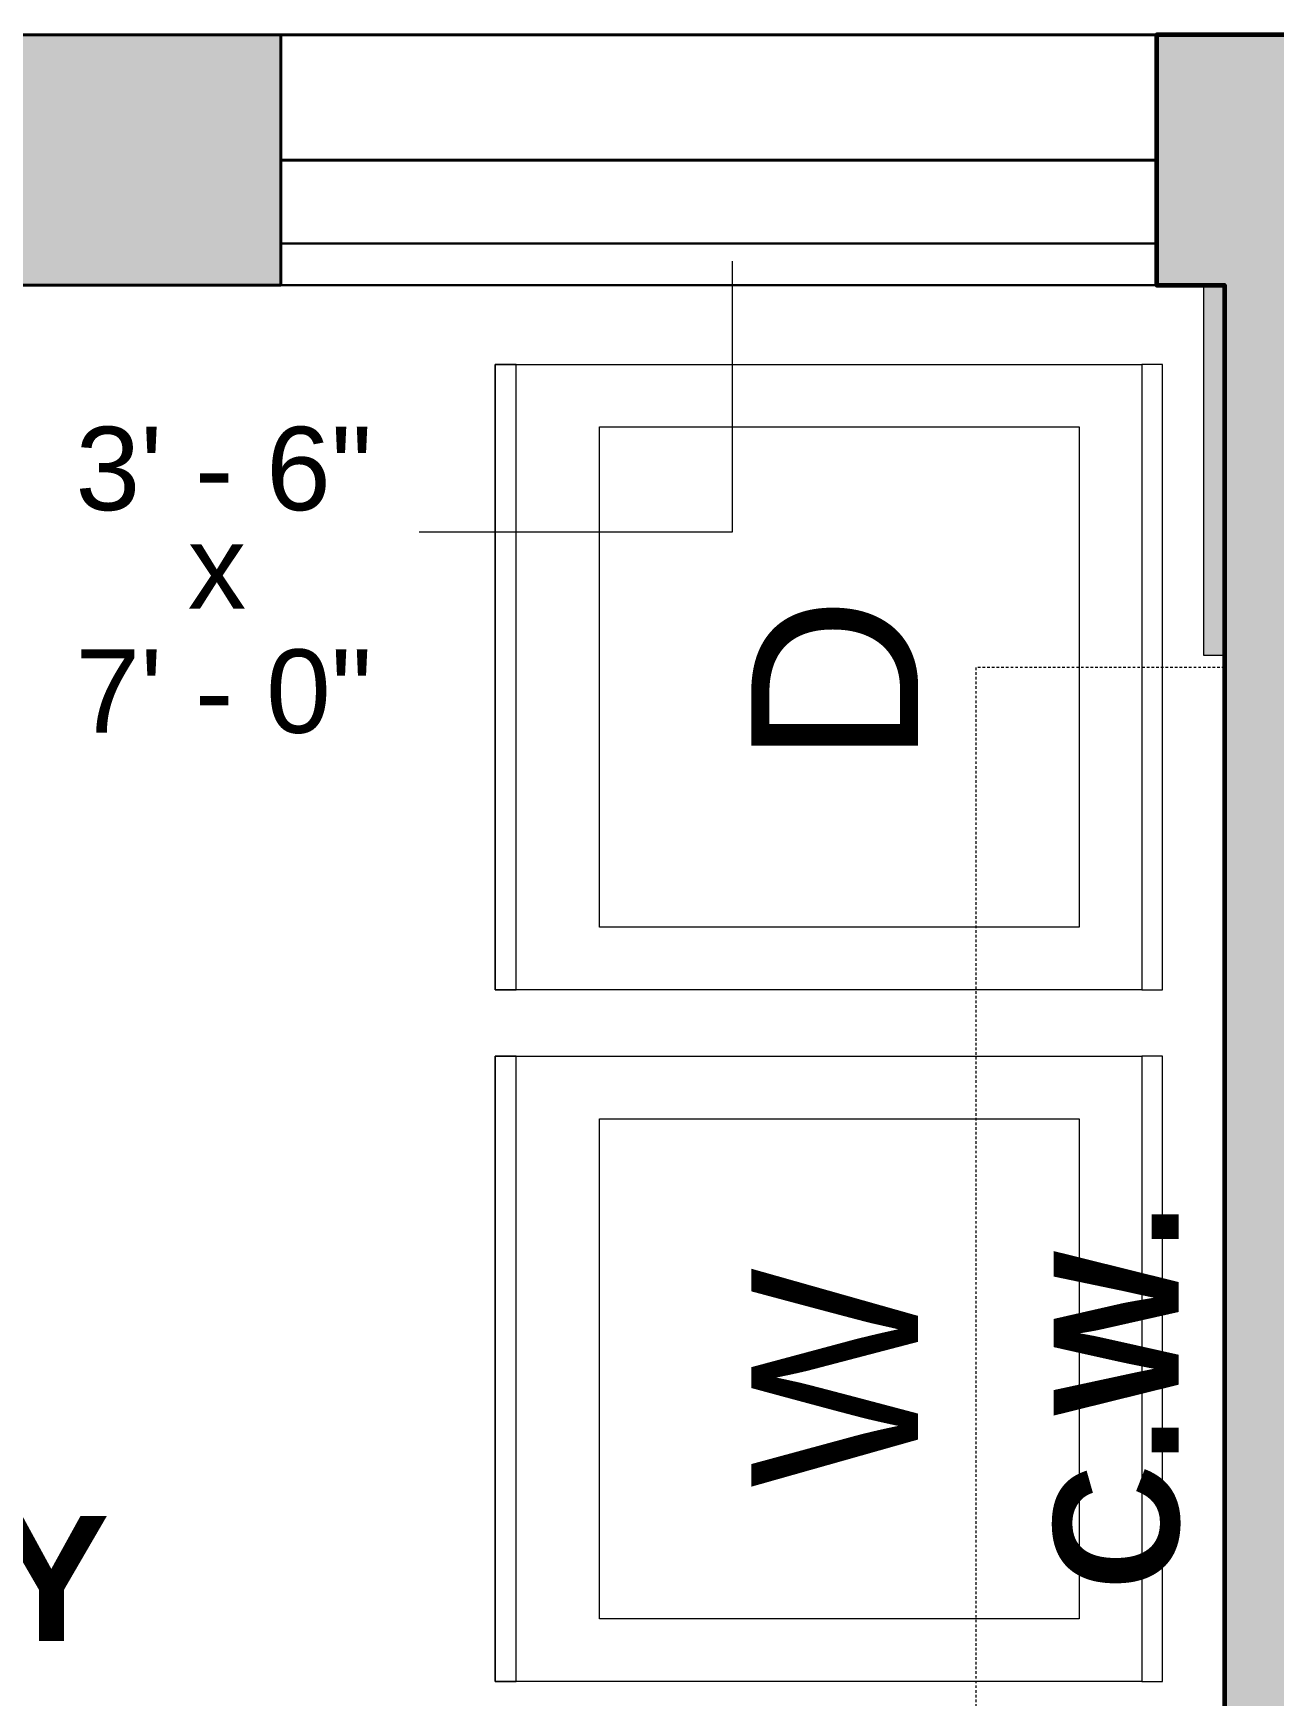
# Model space of a CAD drawing. Header units: inches. Extents: x -2078 to 106214, y -964 to 6385.
# Drawn here: x 37247.3 to 37306.7, y 3752.7 to 3832.5 of the extents above; entities that cross this region are included whole.
import ezdxf

# ---------------------------------------------------------------- set-up
doc = ezdxf.new("R2010")
doc.units = ezdxf.units.IN
doc.header["$MEASUREMENT"] = 0
doc.linetypes.add('HIDDEN2', pattern=[0.1875, 0.125, -0.0625])
for name, color, linetype, lineweight in [('A-ANNO', 2, 'Continuous', 5), ('A-DETAIL-1', 4, 'Continuous', 40), ('A-DETL-THIN', 151, 'Continuous', 9), ('A-DOOR', 1, 'Continuous', 18), ('A-EQPT', 150, 'Continuous', 9), ('A-HIDDEN', 2, 'HIDDEN2', 18), ('A-WALL', 3, 'Continuous', 40)]:
    doc.layers.add(name, color=color, linetype=linetype, lineweight=lineweight)
doc.layers.add('A-HATCH', color=9, linetype='Continuous')
doc.styles.add('Arial_1', font='arial.ttf', dxfattribs={"height": 0.0625})
doc.styles.add('Arial_2', font='arial.ttf', dxfattribs={"height": 3})
doc.styles.add('Arial_3', font='arial.ttf', dxfattribs={"height": 0.125})
doc.styles.add('Arial_B', font='arialbd.ttf', dxfattribs={"height": 4.5})

# ---------------------------------------------------------------- blocks, each defined once
blk = doc.blocks.new('JC_DOOR_SINGLE PANEL - SINGLE DOOR-1570361-3-1st Floor - Auditorium')
at = {"layer": 'A-DOOR', "lineweight": 30}
for p, q in [((-21, -4), (21, -4)), ((21, -6), (-21, -6))]:
    blk.add_line(p, q, dxfattribs=at)
blk = doc.blocks.new('JC_WASHER - JC_WASHER-1402348-3-1st Floor - Auditorium')
at = {"layer": 'A-EQPT'}
for p, q in [((15, 15), (-15, 15)), ((-15, 15), (-15, 14)), ((15, 14), (15, 15)), ((-15, -17), (-15, 14)), ((-15, 14), (15, 14)), ((15, 14), (15, -17)), ((-12, -12), (-12, 11)), ((-12, 11), (12, 11)), ((12, 11), (12, -12)), ((12, -12), (-12, -12)), ((-15, -16), (-15, -17)), ((15, -16), (-15, -16)), ((15, -17), (15, -16)), ((-15, -17), (15, -17)), ((15, -17), (-15, -17))]:
    blk.add_line(p, q, dxfattribs=at)
blk = doc.blocks.new('JC_DRYER - JC_DRYER-1402349-3-1st Floor - Auditorium')
at = {"layer": 'A-EQPT'}
for p, q in [((15, 15), (-15, 15)), ((-15, 15), (-15, 14)), ((15, 14), (15, 15)), ((-15, -17), (-15, 14)), ((-15, 14), (15, 14)), ((15, 14), (15, -17)), ((-12, -12), (-12, 11)), ((-12, 11), (12, 11)), ((12, 11), (12, -12)), ((12, -12), (-12, -12)), ((-15, -16), (-15, -17)), ((15, -16), (-15, -16)), ((15, -17), (15, -16)), ((-15, -17), (15, -17)), ((15, -17), (-15, -17))]:
    blk.add_line(p, q, dxfattribs=at)
blk = doc.blocks.new('JC- existing door Tag_quad - JC- existing door Tag_quad-839775-3-1st Floor - Auditorium')
at = {"layer": 'A-ANNO', "insert": (-0.0234, 0.0378), "char_height": 0.0625, "width": 0.0505, "attachment_point": 1, "style": 'Arial_3', "bg_fill": 3, "box_fill_scale": 1.25, "bg_fill_color": 256, "bg_fill_true_color": 13158600, "bg_fill_transparency": 0}
blk.add_mtext('x', dxfattribs=at)

msp = doc.modelspace()

# ---------------------------------------------------------------- hatches: boundary and pattern name
at = {"layer": 'A-DETAIL-1'}
msp.add_hatch(color=250, dxfattribs=at).paths.add_polyline_path([(37304.386, 3802.638), (37304.386, 3820.388), (37303.386, 3820.388), (37303.386, 3802.638)])
at = {"layer": 'A-HATCH'}
h = msp.add_hatch(color=256, dxfattribs=at)
h.dxf.hatch_style = 1
edge = h.paths.add_edge_path()
edge.add_line((37697.386, 3740.272), (37697.386, 3764.388))
edge.add_line((37697.386, 3764.388), (37679.386, 3764.388))
edge.add_line((37679.386, 3764.388), (37679.386, 3830.388))
edge.add_line((37679.386, 3830.388), (37657.386, 3830.388))
edge.add_line((37657.386, 3830.388), (37657.386, 3820.388))
edge.add_line((37657.386, 3820.388), (37669.386, 3820.388))
edge.add_line((37669.386, 3820.388), (37669.386, 3766.749))
edge.add_line((37669.386, 3766.749), (37614.416, 3711.779))
edge.add_line((37614.416, 3711.779), (37569.076, 3709.64))
edge.add_line((37569.076, 3709.64), (37569.076, 3691.388))
edge.add_line((37569.076, 3691.388), (37311.386, 3691.388))
edge.add_line((37311.386, 3691.388), (37311.386, 3820.388))
edge.add_line((37311.386, 3820.388), (37568.386, 3820.388))
edge.add_line((37568.386, 3820.388), (37568.386, 3796.388))
edge.add_line((37568.386, 3796.388), (37573.386, 3796.388))
edge.add_line((37573.386, 3796.388), (37573.386, 3820.388))
edge.add_line((37573.386, 3820.388), (37621.386, 3820.388))
edge.add_line((37621.386, 3820.388), (37621.386, 3830.388))
edge.add_line((37621.386, 3830.388), (37607.386, 3830.388))
edge.add_line((37607.386, 3830.388), (37607.386, 3968.394))
edge.add_line((37607.386, 3968.394), (37594.386, 3968.394))
edge.add_line((37594.386, 3968.394), (37594.386, 3832.388))
edge.add_line((37594.386, 3832.388), (37301.136, 3832.388))
edge.add_line((37301.136, 3832.388), (37301.136, 3820.388))
edge.add_line((37301.136, 3820.388), (37304.386, 3820.388))
edge.add_line((37304.386, 3820.388), (37304.386, 3672.388))
edge.add_line((37304.386, 3672.388), (37594.167, 3672.388))
edge.add_line((37594.167, 3672.388), (37594.167, 3652.56))
edge.add_line((37594.167, 3652.56), (37599.167, 3652.56))
edge.add_line((37599.167, 3652.56), (37599.167, 3662.56))
edge.add_line((37599.167, 3662.56), (37615.167, 3662.56))
edge.add_arc((37718.338, 3641.145), 105.37, 165.48193, 168.2739, ccw=False)
edge.add_arc((37718.338, 3641.145), 105.37, 109.82171, 165.48193, ccw=False)
edge.add_line((37682.607, 3740.272), (37697.386, 3740.272))

# ---------------------------------------------------------------- linework, layer by layer
at = {"layer": 'A-ANNO'}
msp.add_line((37280.775, 3821.536), (37280.775, 3808.536), dxfattribs=at)
at = {"layer": 'A-DETL-THIN'}
for p, q in [((37259.136, 3832.388), (37259.136, 3826.388)), ((37301.136, 3826.388), (37301.136, 3832.388)), ((37304.386, 3820.388), (37303.386, 3820.388)), ((37303.386, 3820.388), (37303.386, 3802.638)), ((37304.386, 3802.638), (37304.386, 3820.388)), ((37303.386, 3802.638), (37304.386, 3802.638))]:
    msp.add_line(p, q, dxfattribs=at)
at = {"layer": 'A-HIDDEN', "lineweight": 9}
msp.add_lwpolyline([(37304.386, 3802.042), (37292.469, 3802.042), (37292.469, 3730.474), (37304.386, 3730.474)], dxfattribs=at)
at = {"layer": 'A-WALL'}
for p, q in [((37301.136, 3832.388), (37259.136, 3832.388)), ((37259.136, 3826.388), (37301.136, 3826.388))]:
    msp.add_line(p, q, dxfattribs=at)
msp.add_lwpolyline([(36877.729, 3913.177), (37068.055, 3832.388), (37259.136, 3832.388)], dxfattribs=at)
at = {"layer": 'A-WALL', "lineweight": 60}
msp.add_lwpolyline([(37594.386, 3832.388), (37301.136, 3832.388), (37301.136, 3820.388), (37304.386, 3820.388), (37304.386, 3672.388), (37594.167, 3672.388)], dxfattribs=at)

# ---------------------------------------------------------------- block references
at = {"layer": 'A-DOOR'}
msp.add_blockref('JC_DOOR_SINGLE PANEL - SINGLE DOOR-1570361-3-1st Floor - Auditorium', (37280.136, 3826.388), dxfattribs=at)
at = {"layer": 'A-EQPT', "rotation": 269.9999999999997}
for name, p in [('JC_DRYER - JC_DRYER-1402349-3-1st Floor - Auditorium', (37286.422, 3801.586)), ('JC_WASHER - JC_WASHER-1402348-3-1st Floor - Auditorium', (37286.422, 3768.402))]:
    msp.add_blockref(name, p, dxfattribs=at)

# ---------------------------------------------------------------- texts
at = {"layer": 'A-ANNO', "char_height": 4, "width": 17.978, "attachment_point": 1, "style": 'Arial_2', "bg_fill": 3, "box_fill_scale": 1.25, "bg_fill_color": 256, "bg_fill_true_color": 13158600, "bg_fill_transparency": 0}
for s, insert in [('3\' - 6"', (37249.294, 3813.593)), ('7\' - 0"', (37249.294, 3802.912))]:
    msp.add_mtext(s, dxfattribs=dict(at, insert=insert))
at = {"layer": 'A-ANNO', "attachment_point": 1, "rotation": 90}
for s, insert, char_height, width, style in [('D', (37281.697, 3797.381), 8, 9.696, 'Arial_1'), ('C.W.', (37296.197, 3757.769), 6, 22.624, 'Arial_B'), ('W', (37281.697, 3762.697), 8, 13.332, 'Arial_1')]:
    msp.add_mtext(s, dxfattribs=dict(at, insert=insert, char_height=char_height, width=width, style=style))
at = {"layer": 'A-ANNO', "insert": (37209.964, 3761.343), "char_height": 6, "width": 49.894, "attachment_point": 1, "style": 'Arial_B'}
msp.add_mtext('LAUNDRY', dxfattribs=at)

# ---------------------------------------------------------------- next in the draw order: linework, layer by layer
at = {"layer": 'A-ANNO'}
msp.add_line((37280.775, 3808.536), (37265.775, 3808.536), dxfattribs=at)

# ---------------------------------------------------------------- next in the draw order: block references
at = {"layer": 'A-ANNO', "xscale": 64, "yscale": 64, "zscale": 64}
msp.add_blockref('JC- existing door Tag_quad - JC- existing door Tag_quad-839775-3-1st Floor - Auditorium', (37256.179, 3806.456), dxfattribs=at)

# ---------------------------------------------------------------- next in the draw order: hatches: boundary and pattern name
at = {"layer": 'A-HATCH'}
h = msp.add_hatch(color=256, dxfattribs=at)
h.dxf.hatch_style = 1
h.paths.add_polyline_path([(37259.136, 3832.388), (37259.136, 3820.388), (37179.801, 3820.388), (37179.801, 3679.388), (37262.386, 3679.388), (37262.386, 3672.388), (37009.386, 3672.388), (37009.386, 3679.388), (37019.386, 3679.388), (37019.386, 3732.388), (37024.386, 3732.388), (37024.386, 3679.388), (37173.801, 3679.388), (37173.801, 3820.388), (37024.386, 3820.388), (37024.386, 3768.388), (37019.386, 3768.388), (37019.386, 3820.388), (36906.386, 3820.388), (36906.386, 3754.388), (36857.386, 3754.388), (36857.386, 3736.388), (36849.386, 3736.388), (36849.386, 3754.388), (36787.386, 3754.388), (36787.386, 3732.388), (36782.386, 3732.388), (36782.386, 3826.388), (36859.386, 3826.388), (36859.386, 3819.388), (36787.386, 3819.388), (36787.386, 3761.388), (36901.386, 3761.388), (36901.386, 3819.388), (36895.386, 3819.388), (36895.386, 3826.388), (36901.386, 3826.388), (36901.386, 3897.703), (36875.776, 3908.574), (36877.729, 3913.177), (37068.055, 3832.388)])

# ---------------------------------------------------------------- next in the draw order: linework, layer by layer
at = {"layer": 'A-WALL'}
msp.add_lwpolyline([(37259.136, 3832.388), (37259.136, 3820.388), (37179.801, 3820.388), (37179.801, 3679.388), (37262.386, 3679.388), (37262.386, 3672.388), (37009.386, 3672.388)], dxfattribs=at)

doc.saveas('drawing.dxf')
